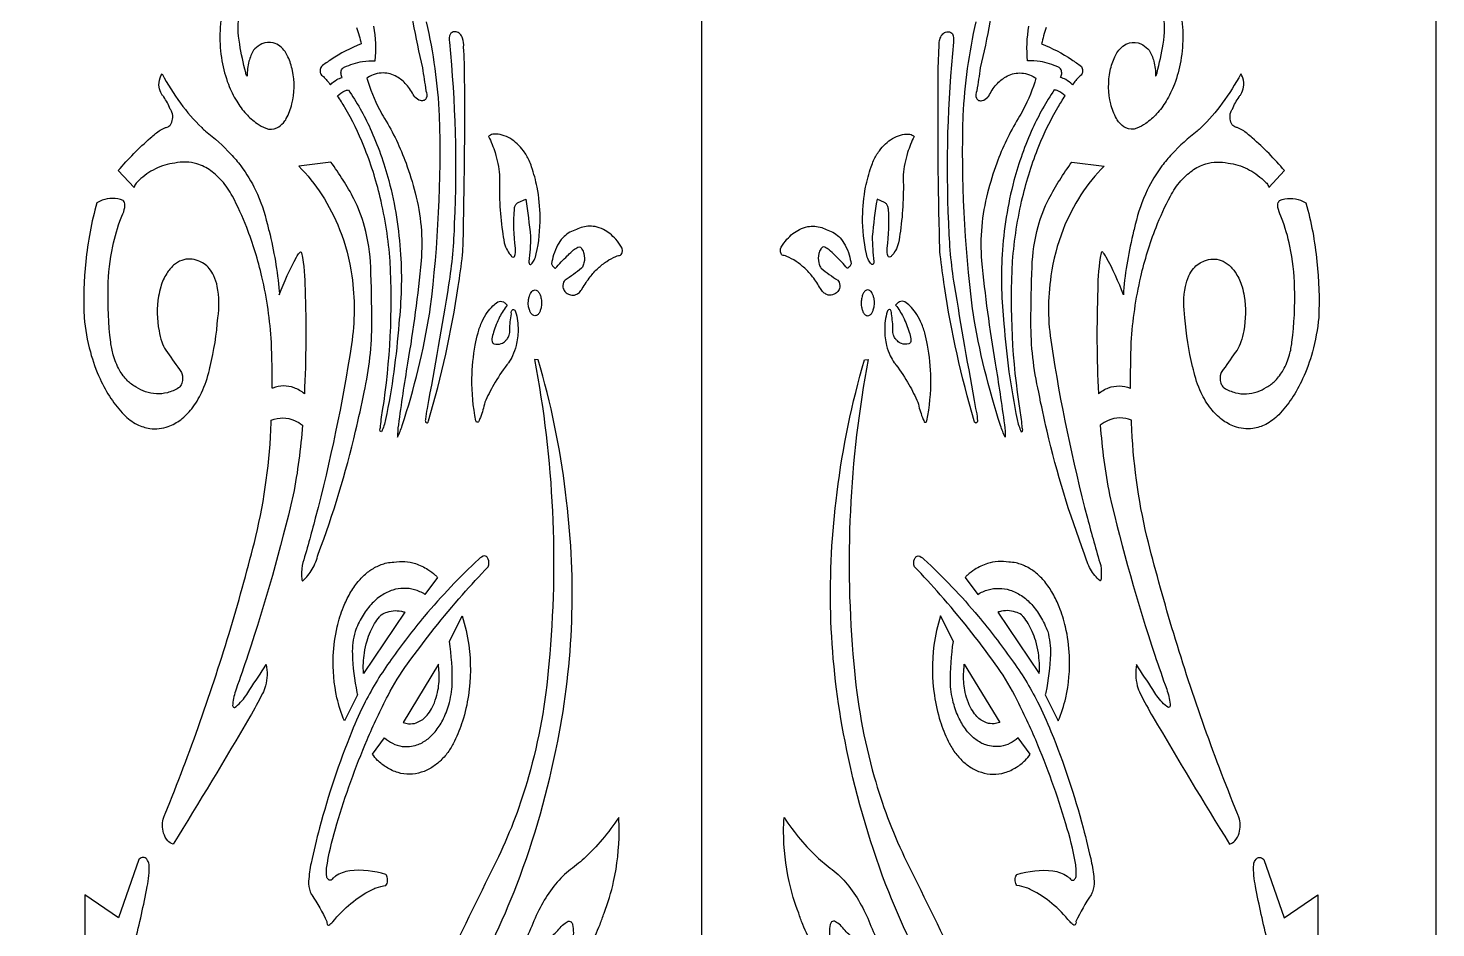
# Model space of a CAD drawing. Header units: millimetres. Extents: x 0 to 990, y 0 to 2000.
# Drawn here: x 358 to 990, y 867 to 1271 of the extents above; entities that cross this region are included whole.
import ezdxf

# ---------------------------------------------------------------- set-up
doc = ezdxf.new("R2010")
doc.units = ezdxf.units.MM
doc.layers.add('Default', color=70, linetype='Continuous')

msp = doc.modelspace()

# ---------------------------------------------------------------- linework, layer by layer
at = {"layer": 'Default'}
msp.add_line((660, 2000), (660, 0), dxfattribs=at)
msp.add_lwpolyline([(330, 2000), (660, 2000), (990, 2000), (990, 0), (660, 0), (330, 0), (0, 0), (0, 2000)], close=True, dxfattribs=at)
for points in [[(527.11, 1294.96, 0.025071), (534.67, 1253.58, -0.002077), (536.21, 1243.33, -0.244288), (536.34, 1239.94, -0.180331), (535.46, 1238.98, -0.130035), (533.8, 1238.91, -0.148512), (531.28, 1240.46, -0.021857), (530.9, 1240.92, 0.067018), (527.42, 1246.08, 0.084629), (523.14, 1249.6, 0.133163), (516.99, 1251.31, 0.137456), (510.18, 1249.27), (509.69, 1248.95, 0.050882), (515.4, 1234.84, 0.017561), (517.66, 1230.9, -0.048085), (527.3, 1210.79, -0.02584), (531.39, 1197.44, -0.086625), (534.08, 1166.92, -0.018082), (527.99, 1120.92, 0.009394), (523.87, 1093.29, 0.039617), (523.48, 1087.65, 0.0298), (525.58, 1092.94, 0.038798), (537.94, 1143.74), (538.21, 1145.42, 0.037562), (542.4, 1232.11, 0.042631), (536.55, 1274.25, 0.018897)], [(792.89, 1294.96, -0.025071), (785.33, 1253.58, 0.002077), (783.79, 1243.33, 0.244288), (783.66, 1239.94, 0.180331), (784.54, 1238.98, 0.130035), (786.2, 1238.91, 0.148512), (788.72, 1240.46, 0.021857), (789.1, 1240.92, -0.067018), (792.58, 1246.08, -0.084629), (796.86, 1249.6, -0.133163), (803.01, 1251.31, -0.137456), (809.82, 1249.27), (810.31, 1248.95, -0.050882), (804.6, 1234.84, -0.017561), (802.34, 1230.9, 0.048085), (792.7, 1210.79, 0.02584), (788.61, 1197.44, 0.086625), (785.92, 1166.92, 0.018082), (792.01, 1120.92, -0.009394), (796.13, 1093.29, -0.039617), (796.52, 1087.65, -0.0298), (794.42, 1092.94, -0.038798), (782.06, 1143.74), (781.79, 1145.42, -0.037562), (777.6, 1232.11, -0.042631), (783.45, 1274.25, -0.018897)], [(445.05, 1280.84, 0.095372), (444.61, 1256.75, 0.049394), (447.48, 1246.22, 0.047412), (451.21, 1238.57, 0.05012), (455.45, 1232.91, 0.059412), (460.35, 1228.64, 0.050572), (464.33, 1226.45, 0.201677), (469.32, 1226.68, 0.098627), (472.2, 1228.92, 0.062193), (473.51, 1230.79, 0.062583), (476.04, 1237.36, 0.113017), (476.29, 1252.35, 0.058882), (474.24, 1258.54, 0.029646), (472.95, 1260.94, 0.069878), (470.65, 1263.26, 0.098531), (467.66, 1264.77, 0.170505), (462.57, 1264.39, 0.093235), (459.36, 1262.1, 0.01577), (458.82, 1261.5, 0.068217), (456.73, 1256.55, 0.06926), (455.92, 1249.86, -0.135619), (455.28, 1251.39), (455.28, 1251.47, -0.025235), (452.58, 1264.27, -0.099889), (452.61, 1278.34, -0.035242)], [(874.95, 1280.84, -0.095372), (875.39, 1256.75, -0.049394), (872.52, 1246.22, -0.047412), (868.79, 1238.57, -0.05012), (864.55, 1232.91, -0.059412), (859.65, 1228.64, -0.050572), (855.67, 1226.45, -0.201677), (850.68, 1226.68, -0.098627), (847.8, 1228.92, -0.062193), (846.49, 1230.79, -0.062583), (843.96, 1237.36, -0.113017), (843.71, 1252.35, -0.058882), (845.76, 1258.54, -0.029646), (847.05, 1260.94, -0.069878), (849.35, 1263.26, -0.098531), (852.34, 1264.77, -0.170505), (857.43, 1264.39, -0.093235), (860.64, 1262.1, -0.01577), (861.18, 1261.5, -0.068217), (863.27, 1256.55, -0.06926), (864.08, 1249.86, 0.135619), (864.72, 1251.39), (864.72, 1251.47, 0.025235), (867.42, 1264.27, 0.099889), (867.39, 1278.34, 0.035242)], [(505.11, 1271.71, -0.027641), (507.14, 1264.33, 0.053963), (493.65, 1257.34, 0.017031), (489.28, 1254.22, 0.142112), (488.73, 1252.35, 0.116454), (489.04, 1250.81, 0.148659), (489.76, 1249.94, 0.086058), (490.16, 1249.76, -0.024783), (493.31, 1245.98, -0.083115), (496.26, 1248.32, -0.071758), (498.67, 1249.24, -0.127962), (498.1, 1250.88, -0.128725), (498.38, 1252.69, -0.142148), (499.09, 1253.61, -0.098841), (499.55, 1253.84, -0.073611), (507.8, 1256.43, -0.05066), (513.41, 1256.75, 0.073379), (512.81, 1272.34, 0.049781)], [(814.89, 1271.71, 0.027641), (812.86, 1264.33, -0.053963), (826.35, 1257.34, -0.017031), (830.72, 1254.22, -0.142112), (831.27, 1252.35, -0.116454), (830.96, 1250.81, -0.148659), (830.24, 1249.94, -0.086058), (829.84, 1249.76, 0.024783), (826.69, 1245.98, 0.083115), (823.74, 1248.32, 0.071758), (821.33, 1249.24, 0.127962), (821.9, 1250.88, 0.128725), (821.62, 1252.69, 0.142148), (820.91, 1253.61, 0.098841), (820.45, 1253.84, 0.073611), (812.2, 1256.43, 0.05066), (806.59, 1256.75, -0.073379), (807.19, 1272.34, -0.049781)], [(553.33, 837.55, 0.041823), (577.09, 886.66, 0.042795), (595.45, 951.14, 0.080069), (599.42, 1059.17, 0.041839), (587.72, 1118.8), (586.65, 1122.46), (585.02, 1122.67, -0.070239), (591.51, 985.95, -0.0492), (582.33, 935.18, -0.043266), (568.83, 899.26, 0.003798), (522.27, 803.13, -0.132)], [(766.67, 837.55, -0.041823), (742.91, 886.66, -0.042795), (724.55, 951.14, -0.080069), (720.58, 1059.17, -0.041839), (732.28, 1118.8), (733.35, 1122.46), (734.98, 1122.67, 0.070239), (728.49, 985.95, 0.0492), (737.67, 935.18, 0.043266), (751.17, 899.26, -0.003798), (797.73, 803.13, 0.132)], [(609.53, 858.89, 0.041562), (614.47, 868.89, 0.017764), (616.25, 873.96, 0.039578), (620.59, 888.09, 0.053674), (623.04, 910.59, 0.014857), (622.86, 916.95, -0.030444), (615.47, 907.02, -0.033804), (607.34, 898.54, -0.029993), (600.28, 892.83, 0.047434), (593.74, 886.02, 0.040879), (588.14, 877.52, 0.034672), (583.8, 868.03, 0.01629), (579.79, 858.37, 0.090537)], [(710.47, 858.89, -0.041562), (705.53, 868.89, -0.017764), (703.75, 873.96, -0.039578), (699.41, 888.09, -0.053674), (696.96, 910.59, -0.014857), (697.14, 916.95, 0.030444), (704.53, 907.02, 0.033804), (712.66, 898.54, 0.029993), (719.72, 892.83, -0.047434), (726.26, 886.02, -0.040879), (731.86, 877.52, -0.034672), (736.2, 868.03, -0.01629), (740.21, 858.37, -0.090537)], [(591.94, 862.88, 0.05256), (596.51, 867.33, -0.070584), (598.75, 869.45, -0.030871), (599.7, 870.04, -0.19712), (600.59, 870.37, -0.170729), (601.48, 869.96, -0.119481), (602.15, 868.8, -0.099725), (602.07, 861.45, -0.060673)], [(728.06, 862.88, -0.05256), (723.49, 867.33, 0.070584), (721.25, 869.45, 0.030871), (720.3, 870.04, 0.19712), (719.41, 870.37, 0.170729), (718.52, 869.96, 0.119481), (717.85, 868.8, 0.099725), (717.93, 861.45, 0.060673)]]:
    msp.add_lwpolyline(points, format="xyb", dxfattribs=at)
for points in [[(536.87, 1094.11, 0.199862), (537.41, 1095.03), (537.42, 1095.09, 0.0344), (550.76, 1155.34, 0.007691), (552.68, 1169.62, 0.018893), (552.96, 1175.13, 0.007898), (553.63, 1248.88, 0.017943), (553.17, 1262.92, 0.122071), (552.69, 1266.88, 0.110929), (551.47, 1268.86, 0.160394), (549.78, 1269.8, 0.211666), (547.45, 1269.14), (547.21, 1268.93, 0.148896), (546.76, 1265.12, -0.036085), (549, 1183.89, -0.031706), (546.45, 1156.13, -0.002631), (536.83, 1100.65, 0.063536), (536.08, 1095.82, 0.22028), (536.1, 1094.52, 0.215136), (536.54, 1094.1, 0.199453)], [(783.13, 1094.11, -0.199862), (782.59, 1095.03), (782.58, 1095.09, -0.0344), (769.24, 1155.34, -0.007691), (767.32, 1169.62, -0.018893), (767.04, 1175.13, -0.007898), (766.37, 1248.88, -0.017943), (766.83, 1262.92, -0.122071), (767.31, 1266.88, -0.110929), (768.53, 1268.86, -0.160394), (770.22, 1269.8, -0.211666), (772.55, 1269.14), (772.79, 1268.93, -0.148896), (773.24, 1265.12, 0.036085), (771, 1183.89, 0.031706), (773.55, 1156.13, 0.002631), (783.17, 1100.65, -0.063536), (783.92, 1095.82, -0.22028), (783.9, 1094.52, -0.215136), (783.46, 1094.1, -0.199453)], [(481.62, 1107.23, 0.083633), (477.08, 1109.87, 0.186174), (467.41, 1109.78), (467.13, 1109.66, 0.011613), (466.83, 1130.29, 0.041911), (462.56, 1159.72, 0.037128), (455.71, 1181.92, 0.028582), (449.27, 1196.02, 0.057174), (444.54, 1202.85, 0.060954), (439.56, 1207.37, 0.081407), (433.36, 1210.46, 0.136212), (423.37, 1210.77, 0.091249), (414.67, 1208.24, 0.069665), (407.37, 1203.09, 0.012943), (405.99, 1201.73, 0.103305), (405.11, 1199.9), (398, 1207.48, -0.036562), (412.46, 1222.1, -0.000132), (414.75, 1224.06, -0.083838), (419.25, 1226.74, -0.073829), (419.95, 1226.96, 0.155972), (421.46, 1228.06, 0.115409), (422.41, 1230.53, 0.123435), (422.12, 1233.72, 0.087327), (421.37, 1235.11, 0.057977), (418.44, 1240.53, 0.015732), (417.58, 1241.68, -0.11006), (416.38, 1244.98, -0.117468), (416.76, 1249.12, -0.079388), (417.66, 1250.89, 0.036584), (425.95, 1237.75, 0.041697), (435.5, 1226.75, 0.007274), (437.19, 1225.16, -0.047251), (448.62, 1214.82, -0.018496), (453.11, 1209.53, -0.050557), (459.68, 1198.66, -0.050888), (465.03, 1183.26, 0.012857), (465.78, 1180.21, -0.037694), (470.37, 1153.19, -0.05862), (470.34, 1151.65, -0.036093), (478.11, 1168.62, -0.092476), (479.44, 1170.51, -0.034686), (479.96, 1170.95, -0.236801), (480.36, 1170.55), (480.39, 1170.45, -0.048306), (481.91, 1154.08, -0.021095)], [(838.38, 1107.23, -0.083633), (842.92, 1109.87, -0.186174), (852.59, 1109.78), (852.87, 1109.66, -0.011613), (853.17, 1130.29, -0.041911), (857.44, 1159.72, -0.037128), (864.29, 1181.92, -0.028582), (870.73, 1196.02, -0.057174), (875.46, 1202.85, -0.060954), (880.44, 1207.37, -0.081407), (886.64, 1210.46, -0.136212), (896.63, 1210.77, -0.091249), (905.33, 1208.24, -0.069665), (912.63, 1203.09, -0.012943), (914.01, 1201.73, -0.103305), (914.89, 1199.9), (922, 1207.48, 0.036562), (907.54, 1222.1, 0.000132), (905.25, 1224.06, 0.083838), (900.75, 1226.74, 0.073829), (900.05, 1226.96, -0.155972), (898.54, 1228.06, -0.115409), (897.59, 1230.53, -0.123435), (897.88, 1233.72, -0.087327), (898.63, 1235.11, -0.057977), (901.56, 1240.53, -0.015732), (902.42, 1241.68, 0.11006), (903.62, 1244.98, 0.117468), (903.24, 1249.12, 0.079388), (902.34, 1250.89, -0.036584), (894.05, 1237.75, -0.041697), (884.5, 1226.75, -0.007274), (882.81, 1225.16, 0.047251), (871.38, 1214.82, 0.018496), (866.89, 1209.53, 0.050557), (860.32, 1198.66, 0.050888), (854.97, 1183.26, -0.012857), (854.22, 1180.21, 0.037694), (849.63, 1153.19, 0.05862), (849.66, 1151.65, 0.036093), (841.89, 1168.62, 0.092476), (840.56, 1170.51, 0.034686), (840.04, 1170.95, 0.236801), (839.64, 1170.55), (839.61, 1170.45, 0.048306), (838.09, 1154.08, 0.021095)], [(501.43, 1243.73, -0.040736), (511.19, 1226.37, -0.041721), (519.55, 1202.97, -0.048817), (524.86, 1169.78, -0.043936), (524.05, 1138.69, -0.03339), (518.1, 1095.67, -0.071587), (516.26, 1090.18, -0.348419), (515.67, 1090.45, -0.275682), (515.7, 1091.64, -0.061746), (515.81, 1091.77, -0.025589), (516.79, 1099.64, 0.051974), (520.17, 1166.79, 0.040495), (515.69, 1195.42, 0.038419), (508.35, 1218.39, 0.036366), (499.86, 1235.74, 0.01303), (496.58, 1241.03, -0.09174), (499.78, 1243.2, -0.049179)], [(818.57, 1243.73, 0.040736), (808.81, 1226.37, 0.041721), (800.45, 1202.97, 0.048817), (795.14, 1169.78, 0.043936), (795.95, 1138.69, 0.03339), (801.9, 1095.67, 0.071587), (803.74, 1090.18, 0.348419), (804.33, 1090.45, 0.275682), (804.3, 1091.64, 0.061746), (804.19, 1091.77, 0.025589), (803.21, 1099.64, -0.051974), (799.83, 1166.79, -0.040495), (804.31, 1195.42, -0.038419), (811.65, 1218.39, -0.036366), (820.14, 1235.74, -0.01303), (823.42, 1241.03, 0.09174), (820.22, 1243.2, 0.049179)], [(582.57, 1165.93, 0.149242), (582.84, 1165.43, 0.238779), (583.26, 1165.27, 0.162478), (583.6, 1165.45, 0.08062), (584.92, 1167.23, 0.072494), (585.83, 1169.99, 0.056159), (587.55, 1186.47, 0.046932), (586.19, 1199.99, 0.036643), (583.71, 1209.13, 0.012864), (582.62, 1211.99, 0.045759), (580.04, 1216.32, 0.047982), (577.27, 1219.48, 0.055835), (574.17, 1221.84, 0.071042), (570.47, 1223.42, 0.070121), (566.92, 1223.86, 0.115323), (564.7, 1223.06, 0.017729), (564.35, 1222.82, -0.0438), (567.34, 1215.51, -0.047468), (569.37, 1205.59, 0.044219), (570.58, 1180.25, 0.009503), (571.4, 1175.04, 0.057537), (572.82, 1171.53, 0.059474), (574.51, 1169.13, 0.142017), (574.96, 1168.64, 0.302444), (575.87, 1168.7, 0.049669), (576.04, 1168.86, 0.104804), (576.53, 1172.63, -0.052549), (575.97, 1190.12, -0.082671), (576.38, 1191.68, -0.095232), (577.07, 1192.71, -0.093747), (577.73, 1193.18), (581.07, 1194.56, -0.01818), (583.21, 1177.85, -0.032517), (582.49, 1166.58, 0.102046)], [(737.43, 1165.93, -0.149242), (737.16, 1165.43, -0.238779), (736.74, 1165.27, -0.162478), (736.4, 1165.45, -0.08062), (735.08, 1167.23, -0.072494), (734.17, 1169.99, -0.056159), (732.45, 1186.47, -0.046932), (733.81, 1199.99, -0.036643), (736.29, 1209.13, -0.012864), (737.38, 1211.99, -0.045759), (739.96, 1216.32, -0.047982), (742.73, 1219.48, -0.055835), (745.83, 1221.84, -0.071042), (749.53, 1223.42, -0.070121), (753.08, 1223.86, -0.115323), (755.3, 1223.06, -0.017729), (755.65, 1222.82, 0.0438), (752.66, 1215.51, 0.047468), (750.63, 1205.59, -0.044219), (749.42, 1180.25, -0.009503), (748.6, 1175.04, -0.057537), (747.18, 1171.53, -0.059474), (745.49, 1169.13, -0.142017), (745.04, 1168.64, -0.302444), (744.13, 1168.7, -0.049669), (743.96, 1168.86, -0.104804), (743.47, 1172.63, 0.052549), (744.03, 1190.12, 0.082671), (743.62, 1191.68, 0.095232), (742.93, 1192.71, 0.093747), (742.27, 1193.18), (738.93, 1194.56, 0.01818), (736.79, 1177.85, 0.032517), (737.51, 1166.58, -0.102046)], [(480.66, 1023.36, 0.409939), (480.88, 1023.21, 0.087343), (485.15, 1028.37, 0.064999), (487.83, 1035.12, 0.032096), (504.67, 1090.41, 0.009334), (508.44, 1107.86, 0.057227), (511.92, 1139.35, 0.009187), (511.43, 1164.12, 0.058873), (508.66, 1182.33, 0.05177), (503.89, 1194.79, 0.0365), (493.53, 1211.27), (479.07, 1209.48, -0.053671), (489.44, 1196.59, -0.047934), (497.47, 1181.01, -0.057051), (502.95, 1160.15, -0.075163), (502.76, 1129.37, -0.026191), (486.54, 1051.32, -0.00762), (480.58, 1030.02, 0.054947), (480.44, 1023.97, 0.19658)], [(839.34, 1023.36, -0.409939), (839.12, 1023.21, -0.087343), (834.85, 1028.37, -0.064999), (832.17, 1035.12, -0.032096), (815.33, 1090.41, -0.009334), (811.56, 1107.86, -0.057227), (808.08, 1139.35, -0.009187), (808.57, 1164.12, -0.058873), (811.34, 1182.33, -0.05177), (816.11, 1194.79, -0.0365), (826.47, 1211.27), (840.93, 1209.48, 0.053671), (830.56, 1196.59, 0.047934), (822.53, 1181.01, 0.057051), (817.05, 1160.15, 0.075163), (817.24, 1129.37, 0.026191), (833.46, 1051.32, 0.00762), (839.42, 1030.02, -0.054947), (839.56, 1023.97, -0.19658)], [(400.18, 1194.08, 0.174894), (390.76, 1194.09, 0.041128), (388.38, 1193, 0.041337), (383.4, 1166.57, 0.036698), (382.64, 1141.47, 0.044078), (385.46, 1125.97, 0.042061), (389.84, 1113.88, 0.039814), (394.74, 1105.09, 0.046025), (400.59, 1097.77, 0.082986), (406.46, 1093.46, 0.084633), (412.25, 1091.63, 0.119459), (420.49, 1092.52, 0.073419), (426.05, 1095.57, 0.060608), (431.01, 1100.47, 0.054673), (435.44, 1107.67, 0.054434), (438.95, 1118.02, -0.015652), (439.29, 1119.4, 0.042206), (442.74, 1141.32, 0.085441), (442.51, 1155.42, 0.061158), (440.98, 1160.12, 0.066552), (438.86, 1163.51, 0.072197), (436.55, 1165.63, 0.090894), (433.88, 1166.86, 0.19972), (426.52, 1167.13, 0.086551), (422.87, 1164.92, 0.068355), (419.77, 1161.26, 0.066211), (417.07, 1155.25, 0.029672), (416.13, 1151.06, 0.088075), (416.32, 1135.48, 0.031994), (417.58, 1130.54, 0.065325), (419.33, 1126.84, 0.001283), (425.49, 1118.14, -0.109061), (426.58, 1116.29, -0.158454), (426.59, 1112.04, -0.105537), (425.68, 1110.36, -0.063535), (425.1, 1109.83, -0.074832), (420.06, 1107.68, -0.148904), (410.23, 1108.12, -0.057892), (406.07, 1110.19, -0.074338), (402.17, 1113.05, -0.065594), (398.54, 1117.86, -0.058784), (395.75, 1124.68, -0.039184), (394.64, 1130.4, -0.038829), (393.46, 1155.07, -0.04825), (395.55, 1173.44, -0.039523), (399.31, 1186.24), (399.62, 1187.05, 0.08496), (400.93, 1190.91, 0.013471), (401.03, 1191.64, 0.125217), (400.6, 1193.48, 0.073211)], [(919.82, 1194.08, -0.174894), (929.24, 1194.09, -0.041128), (931.62, 1193, -0.041337), (936.6, 1166.57, -0.036698), (937.36, 1141.47, -0.044078), (934.54, 1125.97, -0.042061), (930.16, 1113.88, -0.039814), (925.26, 1105.09, -0.046025), (919.41, 1097.77, -0.082986), (913.54, 1093.46, -0.084633), (907.75, 1091.63, -0.119459), (899.51, 1092.52, -0.073419), (893.95, 1095.57, -0.060608), (888.99, 1100.47, -0.054673), (884.56, 1107.67, -0.054434), (881.05, 1118.02, 0.015652), (880.71, 1119.4, -0.042206), (877.26, 1141.32, -0.085441), (877.49, 1155.42, -0.061158), (879.02, 1160.12, -0.066552), (881.14, 1163.51, -0.072197), (883.45, 1165.63, -0.090894), (886.12, 1166.86, -0.19972), (893.48, 1167.13, -0.086551), (897.13, 1164.92, -0.068355), (900.23, 1161.26, -0.066211), (902.93, 1155.25, -0.029672), (903.87, 1151.06, -0.088075), (903.68, 1135.48, -0.031994), (902.42, 1130.54, -0.065325), (900.67, 1126.84, -0.001283), (894.51, 1118.14, 0.109061), (893.42, 1116.29, 0.158454), (893.41, 1112.04, 0.105537), (894.32, 1110.36, 0.063535), (894.9, 1109.83, 0.074832), (899.94, 1107.68, 0.148904), (909.77, 1108.12, 0.057892), (913.93, 1110.19, 0.074338), (917.83, 1113.05, 0.065594), (921.46, 1117.86, 0.058784), (924.25, 1124.68, 0.039184), (925.36, 1130.4, 0.038829), (926.54, 1155.07, 0.04825), (924.45, 1173.44, 0.039523), (920.69, 1186.24), (920.38, 1187.05, -0.08496), (919.07, 1190.91, -0.013471), (918.97, 1191.64, -0.125217), (919.4, 1193.48, -0.073211)], [(600.09, 1169.44, -0.050076), (602.59, 1171.79, -0.039887), (604.52, 1173.05, -0.296418), (605.64, 1173.06, -0.114543), (606.18, 1172.47, 0.051661), (606.36, 1172.17, -0.076163), (607.21, 1170.17, -0.122204), (607.24, 1165.95, -0.073114), (606.52, 1164.09, -0.030052), (606.16, 1163.55, -0.025252), (598.74, 1158.22, 0.102204), (598.1, 1157.31, 0.17761), (597.97, 1154.43, 0.081593), (598.39, 1153.57, 0.07595), (599.68, 1152.3, 0.09274), (601.13, 1151.6, 0.160597), (603.6, 1151.74, 0.090275), (605.19, 1152.76, 0.070253), (606.5, 1154.44, -0.03888), (610.03, 1159.71, -0.038985), (613.59, 1163.6, -0.044048), (617.48, 1166.67, -0.049104), (621.62, 1168.86, -0.014281), (622.81, 1169.3, 0.205799), (623.67, 1169.51, 0.107962), (624.19, 1170.15, 0.121582), (624.51, 1171.67, 0.095527), (624.27, 1172.77, 0.026815), (624.15, 1173.01, 0.044667), (621.55, 1176.58, 0.046332), (618.88, 1179.13, 0.052859), (615.97, 1181, 0.072528), (612.21, 1182.27, 0.121631), (605.92, 1181.86, 0.048927), (603.21, 1180.69, 0.081259), (600.19, 1179.35, 0.061518), (597.71, 1177.2, 0.055523), (595.42, 1173.94, 0.050833), (593.59, 1169.55, 0.037318), (592.71, 1165.55, 0.072123), (593.37, 1164.43, 0.093724), (594.22, 1163.67, 0.025827), (594.46, 1163.55, -0.032567), (599.73, 1169.11)], [(719.91, 1169.44, 0.050076), (717.41, 1171.79, 0.039887), (715.48, 1173.05, 0.296418), (714.36, 1173.06, 0.114543), (713.82, 1172.47, -0.051661), (713.64, 1172.17, 0.076163), (712.79, 1170.17, 0.122204), (712.76, 1165.95, 0.073114), (713.48, 1164.09, 0.030052), (713.84, 1163.55, 0.025252), (721.26, 1158.22, -0.102204), (721.9, 1157.31, -0.17761), (722.03, 1154.43, -0.081593), (721.61, 1153.57, -0.07595), (720.32, 1152.3, -0.09274), (718.87, 1151.6, -0.160597), (716.4, 1151.74, -0.090275), (714.81, 1152.76, -0.070253), (713.5, 1154.44, 0.03888), (709.97, 1159.71, 0.038985), (706.41, 1163.6, 0.044048), (702.52, 1166.67, 0.049104), (698.38, 1168.86, 0.014281), (697.19, 1169.3, -0.205799), (696.33, 1169.51, -0.107962), (695.81, 1170.15, -0.121582), (695.49, 1171.67, -0.095527), (695.73, 1172.77, -0.026815), (695.85, 1173.01, -0.044667), (698.45, 1176.58, -0.046332), (701.12, 1179.13, -0.052859), (704.03, 1181, -0.072528), (707.79, 1182.27, -0.121631), (714.08, 1181.86, -0.048927), (716.79, 1180.69, -0.081259), (719.81, 1179.35, -0.061518), (722.29, 1177.2, -0.055523), (724.58, 1173.94, -0.050833), (726.41, 1169.55, -0.037318), (727.29, 1165.55, -0.072123), (726.63, 1164.43, -0.093724), (725.78, 1163.67, -0.025827), (725.54, 1163.55, 0.032567), (720.27, 1169.11)], [(583.84, 1153.16, -0.059448), (584.27, 1153.52, -0.078055), (584.8, 1153.76, -0.147613), (585.79, 1153.73, -0.078793), (586.37, 1153.42, -0.064207), (586.89, 1152.9, -0.053194), (587.26, 1152.29, -0.043704), (587.81, 1150.85, -0.051491), (588.17, 1148.74, -0.06035), (588.04, 1146.19, -0.042726), (587.63, 1144.63, -0.018414), (587.4, 1144.06, -0.048174), (587.06, 1143.4, -0.057548), (586.63, 1142.86, -0.060679), (586.18, 1142.52, -0.079118), (585.65, 1142.3, -0.138021), (584.72, 1142.35, -0.078723), (584.14, 1142.66, -0.064151), (583.62, 1143.18, -0.040692), (583.3, 1143.68, -0.044171), (582.74, 1144.9, -0.04873), (582.32, 1146.63, -0.075004), (582.34, 1149.57, -0.044147), (582.71, 1151.07, -0.042132), (583.2, 1152.2, -0.04413), (583.77, 1153.08, -0.004768)], [(736.16, 1153.16, 0.059448), (735.73, 1153.52, 0.078055), (735.2, 1153.76, 0.147613), (734.21, 1153.73, 0.078793), (733.63, 1153.42, 0.064207), (733.11, 1152.9, 0.053194), (732.74, 1152.29, 0.043704), (732.19, 1150.85, 0.051491), (731.83, 1148.74, 0.06035), (731.96, 1146.19, 0.042726), (732.37, 1144.63, 0.018414), (732.6, 1144.06, 0.048174), (732.94, 1143.4, 0.057548), (733.37, 1142.86, 0.060679), (733.82, 1142.52, 0.079118), (734.35, 1142.3, 0.138021), (735.28, 1142.35, 0.078723), (735.86, 1142.66, 0.064151), (736.38, 1143.18, 0.040692), (736.7, 1143.68, 0.044171), (737.26, 1144.9, 0.04873), (737.68, 1146.63, 0.075004), (737.66, 1149.57, 0.044147), (737.29, 1151.07, 0.042132), (736.8, 1152.2, 0.04413), (736.23, 1153.08, 0.004768)], [(575.52, 1145.08, -0.166452), (576.14, 1144.77, -0.104615), (576.56, 1144.05, -0.069208), (577.63, 1135.79, -0.05955), (576.77, 1128.88, -0.049315), (575.17, 1124.31, -0.046842), (573.33, 1121.13, -0.017968), (572.59, 1120.16, 0.032931), (566.73, 1111.31, 0.023963), (562.71, 1103.37, -0.039415), (560.72, 1096.62, -0.013039), (559.91, 1094.67, -0.151866), (559.59, 1094.4, -0.270594), (559.01, 1094.52, -0.136109), (558.68, 1095.11, -0.053953), (556.91, 1114.08, -0.043631), (558.42, 1129.11, -0.017115), (559.64, 1134.52, -0.04355), (561.5, 1139.68, -0.045642), (563.81, 1143.72, -0.047882), (566.31, 1146.69, -0.043672), (568.53, 1148.52, -0.207557), (571.02, 1148.45, -0.092027), (572.31, 1147.49, -0.02845), (572.71, 1147.01, 0.046443), (569.34, 1141.69, 0.043496), (566.61, 1134.85, 0.016521), (565.82, 1131.85, 0.121705), (565.96, 1130.62, 0.110196), (566.33, 1130, 0.144018), (566.8, 1129.71, 0.181586), (570.1, 1129.77, 0.088316), (571.93, 1130.95, 0.045194), (572.92, 1132.05, 0.08878), (573.7, 1133.6, 0.081126), (573.96, 1135.83, -0.047082), (574.63, 1143.06, -0.146489), (574.72, 1144.31, -0.123536), (575.07, 1144.86, -0.167391)], [(744.48, 1145.08, 0.166452), (743.86, 1144.77, 0.104615), (743.44, 1144.05, 0.069208), (742.37, 1135.79, 0.05955), (743.23, 1128.88, 0.049315), (744.83, 1124.31, 0.046842), (746.67, 1121.13, 0.017968), (747.41, 1120.16, -0.032931), (753.27, 1111.31, -0.023963), (757.29, 1103.37, 0.039415), (759.28, 1096.62, 0.013039), (760.09, 1094.67, 0.151866), (760.41, 1094.4, 0.270594), (760.99, 1094.52, 0.136109), (761.32, 1095.11, 0.053953), (763.09, 1114.08, 0.043631), (761.58, 1129.11, 0.017115), (760.36, 1134.52, 0.04355), (758.5, 1139.68, 0.045642), (756.19, 1143.72, 0.047882), (753.69, 1146.69, 0.043672), (751.47, 1148.52, 0.207557), (748.98, 1148.45, 0.092027), (747.69, 1147.49, 0.02845), (747.29, 1147.01, -0.046443), (750.66, 1141.69, -0.043496), (753.39, 1134.85, -0.016521), (754.18, 1131.85, -0.121705), (754.04, 1130.62, -0.110196), (753.67, 1130, -0.144018), (753.2, 1129.71, -0.181586), (749.9, 1129.77, -0.088316), (748.07, 1130.95, -0.045194), (747.08, 1132.05, -0.08878), (746.3, 1133.6, -0.081126), (746.04, 1135.83, 0.047082), (745.37, 1143.06, 0.146489), (745.28, 1144.31, 0.123536), (744.93, 1144.86, 0.167391)], [(466.78, 1095.36, -0.201194), (477.22, 1095.25, -0.061134), (480.79, 1093.14, -0.028742), (476.63, 1061.82, -0.022908), (456.23, 989.81, -0.005186), (450.94, 974.49, 0.067161), (449.42, 967.85, 0.194471), (449.56, 966.64, 0.226427), (450.05, 966.23), (450.17, 966.22, 0.083964), (455.32, 971.49, 0.030144), (457.09, 974.4, 0.011828), (464.49, 985.56, -0.113261), (464.13, 976.03, -0.055219), (462.8, 972.54, -0.015058), (457.1, 962.07, -0.00703), (422.67, 904.93, -0.141795), (420.26, 906.42, -0.107669), (418.38, 909.92, -0.150219), (418.5, 917.09, -0.041343), (419.1, 918.55, 0.024323), (448.56, 1002.11, 0.010953), (459.81, 1043.04, 0.048781), (466.74, 1094.24)], [(853.22, 1095.36, 0.201194), (842.78, 1095.25, 0.061134), (839.21, 1093.14, 0.028742), (843.37, 1061.82, 0.022908), (863.77, 989.81, 0.005186), (869.06, 974.49, -0.067161), (870.58, 967.85, -0.194471), (870.44, 966.64, -0.226427), (869.95, 966.23), (869.83, 966.22, -0.083964), (864.68, 971.49, -0.030144), (862.91, 974.4, -0.011828), (855.51, 985.56, 0.113261), (855.87, 976.03, 0.055219), (857.2, 972.54, 0.015058), (862.9, 962.07, 0.00703), (897.33, 904.93, 0.141795), (899.74, 906.42, 0.107669), (901.62, 909.92, 0.150219), (901.5, 917.09, 0.041343), (900.9, 918.55, -0.024323), (871.44, 1002.11, -0.010953), (860.19, 1043.04, -0.048781), (853.26, 1094.24)], [(494.35, 870, -0.050037), (502.57, 878.32, -0.057927), (511.63, 884.29, -0.015026), (513.94, 885.36, -0.046327), (518.19, 886.29, 0.149835), (519.02, 888.45, 0.130989), (518.66, 890.58, 0.06768), (518.25, 891.24, 0.101462), (502.02, 892.97, 0.111527), (495.61, 890.5, 0.020193), (494.4, 889.61, -0.170351), (493.66, 888.81, -0.299835), (492.41, 888.97, -0.153123), (491.67, 890.39, -0.076683), (491.96, 896.41, -0.032739), (496.24, 914.02, -0.029251), (509.8, 951.7, -0.018884), (519.21, 971.75, -0.039979), (528.03, 985.93, -0.024802), (552.68, 1016.96, -0.011567), (564.23, 1029.51, 0.194427), (564.23, 1032.94, 0.127302), (563.45, 1034.06, 0.152707), (562.59, 1034.46, 0.120171), (560.05, 1032.96, 0.032421), (535.59, 1007.26, 0.019815), (520.65, 987.81, 0.039901), (508.94, 968.77, 0.022483), (502.92, 955.49, 0.032042), (488.46, 912.22, 0.010659), (484.65, 896.44, 0.034121), (483.54, 888.35, 0.0954), (484.29, 883.55, 0.038386), (484.93, 882.13, -0.035951), (491.69, 870.19, 0.171766), (491.86, 869, 0.2585), (492.45, 868.51, 0.065078), (492.6, 868.5, 0.034541)], [(540.46, 1025.78, -0.024823), (541.44, 1024.69), (535.79, 1017.11, 0.068143), (531.1, 1019.17, 0.145146), (521.37, 1019.05, 0.069893), (516.24, 1016.58, 0.058852), (511.58, 1012.53, 0.049277), (507.58, 1007.08, 0.042445), (504.41, 1000.42, 0.074098), (503.18, 990.25, 0.043395), (505.26, 972.99, 0.002709), (505.48, 971.97), (499.62, 960.25, -0.043636), (496.28, 970.69, -0.065732), (494.62, 989.51, -0.047424), (496.38, 1002.5, -0.039022), (499.21, 1011.48, -0.03241), (502.09, 1017.53, -0.045181), (505.75, 1022.82, -0.047051), (509.55, 1026.62, -0.053997), (513.71, 1029.4, -0.067382), (518.62, 1031.21, -0.045478), (521.87, 1031.63, -0.118216), (531.49, 1030.94, -0.06411), (537.13, 1028.28, -0.036157)], [(825.65, 870, 0.050037), (817.43, 878.32, 0.057927), (808.37, 884.29, 0.015026), (806.06, 885.36, 0.046327), (801.81, 886.29, -0.149835), (800.98, 888.45, -0.130989), (801.34, 890.58, -0.06768), (801.75, 891.24, -0.101462), (817.98, 892.97, -0.111527), (824.39, 890.5, -0.020193), (825.6, 889.61, 0.170351), (826.34, 888.81, 0.299835), (827.59, 888.97, 0.153123), (828.33, 890.39, 0.076683), (828.04, 896.41, 0.032739), (823.76, 914.02, 0.029251), (810.2, 951.7, 0.018884), (800.79, 971.75, 0.039979), (791.97, 985.93, 0.024802), (767.32, 1016.96, 0.011567), (755.77, 1029.51, -0.194427), (755.77, 1032.94, -0.127302), (756.55, 1034.06, -0.152707), (757.41, 1034.46, -0.120171), (759.95, 1032.96, -0.032421), (784.41, 1007.26, -0.019815), (799.35, 987.81, -0.039901), (811.06, 968.77, -0.022483), (817.08, 955.49, -0.032042), (831.54, 912.22, -0.010659), (835.35, 896.44, -0.034121), (836.46, 888.35, -0.0954), (835.71, 883.55, -0.038386), (835.07, 882.13, 0.035951), (828.31, 870.19, -0.171766), (828.14, 869, -0.2585), (827.55, 868.51, -0.065078), (827.4, 868.5, -0.034541)], [(779.54, 1025.78, 0.024823), (778.56, 1024.69), (784.21, 1017.11, -0.068143), (788.9, 1019.17, -0.145146), (798.63, 1019.05, -0.069893), (803.76, 1016.58, -0.058852), (808.42, 1012.53, -0.049277), (812.42, 1007.08, -0.042445), (815.59, 1000.42, -0.074098), (816.82, 990.25, -0.043395), (814.74, 972.99, -0.002709), (814.52, 971.97), (820.38, 960.25, 0.043636), (823.72, 970.69, 0.065732), (825.38, 989.51, 0.047424), (823.62, 1002.5, 0.039022), (820.79, 1011.48, 0.03241), (817.91, 1017.53, 0.045181), (814.25, 1022.82, 0.047051), (810.45, 1026.62, 0.053997), (806.29, 1029.4, 0.067382), (801.38, 1031.21, 0.045478), (798.13, 1031.63, 0.118216), (788.51, 1030.94, 0.06411), (782.87, 1028.28, 0.036157)], [(526.11, 1009.27, 0.005099), (526.8, 1009.18), (508.2, 981.62, -0.053837), (508.6, 990.86, -0.034911), (509.8, 996.22, -0.032651), (511.35, 1000.46, -0.033203), (513.17, 1003.95, -0.037437), (515.32, 1006.98, -0.014333), (516.16, 1007.93, -0.055792), (518.86, 1009.18, -0.076739), (522.43, 1009.79, -0.077471)], [(514.5, 942.56, -0.054147), (512.27, 945.36), (517.66, 952.6, 0.062252), (521.28, 950.21, 0.078328), (525.57, 948.85, 0.119125), (532.13, 949.45, 0.075345), (536.68, 951.87, 0.057115), (540.39, 955.41, 0.0521), (543.79, 960.59, 0.048304), (546.49, 967.43, 0.052755), (548.1, 976.84, 0.040684), (546.76, 996.01), (552.5, 1007.47, -0.044845), (555.49, 994.27, -0.070497), (555.33, 971.69, -0.040867), (552.67, 960.15, -0.039015), (549.06, 951.2, -0.024245), (546.53, 946.65, -0.044792), (542.94, 942.54, -0.051649), (538.95, 939.41, -0.065474), (534.17, 937.18, -0.148541), (523.73, 937.04, -0.068723), (518.47, 939.44, -0.0485)], [(805.5, 942.56, 0.054147), (807.73, 945.36), (802.34, 952.6, -0.062252), (798.72, 950.21, -0.078328), (794.43, 948.85, -0.119125), (787.87, 949.45, -0.075345), (783.32, 951.87, -0.057115), (779.61, 955.41, -0.0521), (776.21, 960.59, -0.048304), (773.51, 967.43, -0.052755), (771.9, 976.84, -0.040684), (773.24, 996.01), (767.5, 1007.47, 0.044845), (764.51, 994.27, 0.070497), (764.67, 971.69, 0.040867), (767.33, 960.15, 0.039015), (770.94, 951.2, 0.024245), (773.47, 946.65, 0.044792), (777.06, 942.54, 0.051649), (781.05, 939.41, 0.065474), (785.83, 937.18, 0.148541), (796.27, 937.04, 0.068723), (801.53, 939.44, 0.0485)], [(793.89, 1009.27, -0.005099), (793.2, 1009.18), (811.8, 981.62, 0.053837), (811.4, 990.86, 0.034911), (810.2, 996.22, 0.032651), (808.65, 1000.46, 0.033203), (806.83, 1003.95, 0.037437), (804.68, 1006.98, 0.014333), (803.84, 1007.93, 0.055792), (801.14, 1009.18, 0.076739), (797.57, 1009.79, 0.077471)], [(536.2, 962.21, 0.044172), (538.24, 964.91, 0.041336), (540.03, 968.43, 0.042153), (541.47, 973.07, 0.059611), (542.2, 980.83, 0.021178), (542.02, 983.6, 0.007919), (541.86, 985.75), (525.97, 959.56, 0.074638), (528.48, 958.99, 0.098578), (531.86, 959.41, 0.065407), (534.28, 960.61, 0.048497)], [(783.8, 962.21, -0.044172), (781.76, 964.91, -0.041336), (779.97, 968.43, -0.042153), (778.53, 973.07, -0.059611), (777.8, 980.83, -0.021178), (777.98, 983.6, -0.007919), (778.14, 985.75), (794.03, 959.56, -0.074638), (791.52, 958.99, -0.098578), (788.14, 959.41, -0.065407), (785.72, 960.61, -0.048497)], [(421.45, 622.63, 0.094726), (420.28, 628.6, -0.032913), (398.27, 689.77, -0.059708), (391.5, 733.24, -0.008985), (391.42, 744.43, -0.03574), (396.83, 812.86, -0.01971), (405.48, 860.93, 0.01479), (411.01, 885.85, 0.062786), (411.85, 895.79, 0.149962), (410.78, 898.16, 0.199134), (409.28, 898.99, 0.220255), (407.46, 898.2), (407.31, 898.04), (398.11, 871.85), (383.06, 882.19, 0.003155), (383.19, 738.1, 0.054969), (388.06, 694.89, 0.045857), (397.53, 665.24, 0.02361), (403.55, 652.69, 0.007202), (418.8, 625.44, 0.087674), (421.17, 622.28, 0.320371)], [(898.55, 622.63, -0.094726), (899.72, 628.6, 0.032913), (921.73, 689.77, 0.059708), (928.5, 733.24, 0.008985), (928.58, 744.43, 0.03574), (923.17, 812.86, 0.01971), (914.52, 860.93, -0.01479), (908.99, 885.85, -0.062786), (908.15, 895.79, -0.149962), (909.22, 898.16, -0.199134), (910.72, 898.99, -0.220255), (912.54, 898.2), (912.69, 898.04), (921.89, 871.85), (936.94, 882.19, -0.003155), (936.81, 738.1, -0.054969), (931.94, 694.89, -0.045857), (922.47, 665.24, -0.02361), (916.45, 652.69, -0.007202), (901.2, 625.44, -0.087674), (898.83, 622.28, -0.320371)]]:
    msp.add_lwpolyline(points, format="xyb", close=True, dxfattribs=at)

doc.saveas('drawing.dxf')
